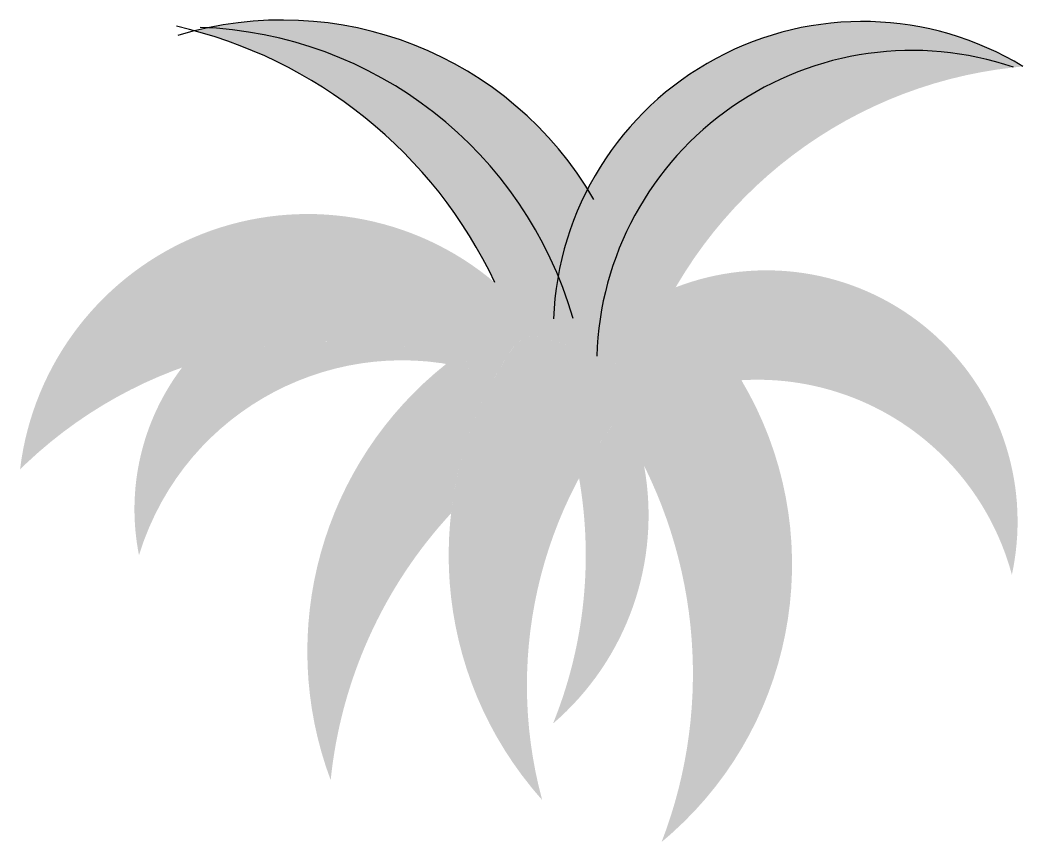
# Model space of a CAD drawing. Extents: x 131.891 to 132.624, y 388.837 to 389.438.
import ezdxf

# ---------------------------------------------------------------- set-up
doc = ezdxf.new("R2010")
doc.units = 0
doc.header["$LTSCALE"] = 0.01
doc.header["$MEASUREMENT"] = 0
doc.layers.get('0').update_dxf_attribs({"linetype": 'CONTINUOUS'})

msp = doc.modelspace()

# ---------------------------------------------------------------- hatches: boundary and pattern name
h = msp.add_hatch(color=106)
h.paths.add_polyline_path([(132.25903, 389.2049, -0.175433), (132.27264, 389.2057, -0.022246), (132.31225, 389.192, -0.504406), (132.61733, 389.40306, -0.005016), (132.62385, 389.4037, 0.526482), (132.28408, 389.25059, 0.288035), (132.02834, 389.43203, 0.009659), (132.01842, 389.42975, -0.219762), (132.23786, 389.24573, 0.597519), (131.89072, 389.10925, -0.005016), (131.89544, 389.1138, -0.513349)])
h.paths.add_polyline_path([(132.34974, 389.20094, 0.017799), (132.34179, 389.1791, -0.005772), (132.35155, 389.17429, 0.030703), (132.32598, 389.14445, -0.506864), (132.61576, 389.03226, 0.014459), (132.61771, 389.04269, 0.525417)])
h = msp.add_hatch(color=74)
h.paths.add_polyline_path([(132.23974, 389.18019, -0.022677), (132.2528, 389.20069, -0.094648), (132.25903, 389.2049, 0.513349), (131.89544, 389.1138, -0.291066)])
h.paths.add_polyline_path([(132.26435, 388.87709, 0.011523), (132.27238, 388.86769, -0.264453), (132.35155, 389.17429, 0.028086), (132.30309, 389.19552, 0.353279)])
h.paths.add_polyline_path([(132.61771, 389.04269, 0.577919), (132.37002, 389.24233, 0.035308), (132.34974, 389.20094, -0.525417)])
h.paths.add_polyline_path([(132.02834, 389.43203, -0.288035), (132.28408, 389.25059, -0.074612), (132.30564, 389.31412, 0.314228)])
h.paths.add_polyline_path([(132.28146, 388.9263, -0.00232), (132.28033, 388.92347, 0.266418), (132.34689, 389.11192, 0.028355), (132.32772, 389.14555, 0.00267), (132.32598, 389.14445, 0.015403), (132.31458, 389.12835, -0.246599)])
h = msp.add_hatch(color=72)
h.paths.add_polyline_path([(132.31225, 389.192, -0.017106), (132.34179, 389.1791, -0.295443), (132.61733, 389.40306, 0.504406)])
h.paths.add_polyline_path([(132.11778, 388.88219, -0.162584), (132.20579, 389.07713, -0.098869), (132.23798, 389.17708, 0.046042), (132.20221, 389.18633, 0.325454)])
h.paths.add_polyline_path([(132.31458, 389.12835, 0.02315), (132.29936, 389.10291, -0.137861), (132.28146, 388.9263, 0.246599)])
h.paths.add_polyline_path([(132.00916, 389.18371, 0.21466), (131.97768, 389.04645, -0.015101), (131.98156, 389.05795, -0.301897), (132.07564, 389.20001, 0.052527)])
h.paths.add_polyline_path([(132.36743, 388.84361, 0.358442), (132.41804, 389.17443, 0.066648), (132.36787, 389.16458, -0.296118)])
h = msp.add_hatch(color=3)
h.paths.add_polyline_path([(132.36787, 389.16458, 0.057851), (132.32772, 389.14555, -0.240197), (132.35972, 388.83697, 0.009659), (132.36743, 388.84361, 0.296118)])
h.paths.add_polyline_path([(132.30309, 389.19552, 0.017041), (132.27264, 389.2057, 0.274641), (132.2528, 389.20069, 0.336018), (132.26435, 388.87709, -0.353279)])
h.paths.add_polyline_path([(132.23798, 389.17708, -0.003329), (132.23974, 389.18019, 0.128581), (132.07564, 389.20001, 0.301897), (131.98156, 389.05795, -0.411027)])

# ---------------------------------------------------------------- linework, layer by layer
for centre, radius, start, end in [((131.92891, 389.10016), 0.34152, 25.22904, 77.11879), ((132.08244, 389.17424), 0.26341, 30.16423, 106.84971), ((132.0118, 389.13776), 0.29474, 16.12929, 87.92822), ((132.50651, 389.21053), 0.22602, 58.725, 177.78749), ((132.54278, 389.18479), 0.23065, 71.21847, 178.2095)]:
    msp.add_arc(centre, radius, start, end)

doc.saveas('drawing.dxf')
